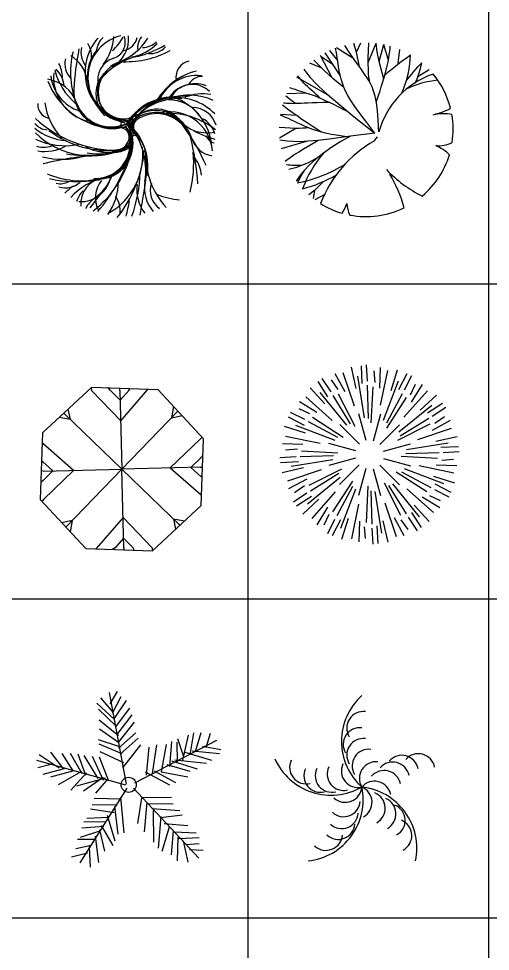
# Model space of a CAD drawing. Header units: inches. Extents: x 7658 to 73799, y 48 to 40262.
# Drawn here: x 36546 to 40653, y 25311 to 33433 of the extents above; entities that cross this region are included whole.
import ezdxf

# ---------------------------------------------------------------- set-up
doc = ezdxf.new("R2010")
doc.units = ezdxf.units.IN
doc.layers.add('www.cad-blocks.net', color=7, linetype='Continuous')

# ---------------------------------------------------------------- blocks, each defined once
blk = doc.blocks.new('A$C516926BB')
for p, q in [((27.1553, 38.5194), (27.1553, 0)), ((29.249, 38.5194), (29.249, 0)), ((0, 30.4302), (62.4121, 30.4302)), ((0, 27.6876), (62.4121, 27.6876)), ((0, 24.9084), (62.4121, 24.9084))]:
    blk.add_line(p, q)
blk = doc.blocks.new('A$C2DE82054')
at = {"color": 0}
for centre, major_axis, start_param, end_param in [((0.8884, 1.2633), (0.4519, 0), 2.423966, 4.478141), ((0.8359, 1.2177), (-0.3738, 0), -1.332422, 1.526435), ((0.7061, 1.4383), (-0.1199, 0.1199), -0.063252, 0.668278), ((0.2662, 1.5934), (0.2973, 0.2973), 4.821451, 5.455988), ((0.5427, 1.551), (-0.1932, 0.1932), 2.844432, 4.036739), ((0.3809, 1.7791), (-0.311, 0.311), 3.091742, 3.433269), ((0.6415, 1.5254), (-0.1032, 0.1032), 2.667691, 4.280022), ((0.5628, 1.8155), (-0.3477, 0.3477), 2.719247, 3.38173), ((0.7437, 1.6019), (0.1073, 0.1073), 4.123027, 5.25641), ((1.034, 1.481), (-0.0988, 0.0988), 0.088274, 0.949558), ((2.9449, 0.9545), (-1.8469, 1.8469), 0.587372, 0.723787), ((0.6036, 1.4402), (0.1433, 0.1433), 2.165728, 2.991213), ((0.818, 1.2284), (0.2558, 0.2558), 1.649661, 2.644315), ((0.2662, 1.3967), (0.1608, 0.1608), 5.362408, 6.04156), ((0.7632, 1.8146), (0.3011, 0.3011), 4.120241, 4.715316), ((0.6703, 2.295), (0.6506, 0.6506), 4.16931, 4.452382), ((0.9249, 1.6813), (-0.1436, 0.1436), 2.41665, 3.084679), ((1.0063, 1.6042), (0.1256, 0.1256), 3.825852, 4.752619), ((0.4362, 1.3369), (0.1242, 0.1242), 2.100082, 3.184901), ((1.0516, 1.2608), (0.5243, 0.5243), 2.108221, 2.756186), ((0.1584, 1.1489), (0.2125, 0.2125), 5.641906, 6.530507), ((0.7478, 1.1953), (0.142, 0.142), 1.096895, 2.604148), ((1.0355, 0.8176), (-0.4256, 0.4256), -0.543079, 0.102868), ((0.7942, 2.158), (0.5675, 0.5675), 3.894553, 4.425382), ((-0.0835, 1.2018), (0.2295, 0.2295), 5.546704, 5.939254), ((0.8396, 1.0868), (0.2035, 0.2035), 1.148451, 2.746981), ((1.3739, 1.2181), (-0.1035, 0.1035), -0.563432, 0.928809), ((0.5006, 1.2731), (0.2577, 0.2577), 2.466413, 3.616504), ((0.5575, 1.2212), (0.2796, 0.2796), 2.261407, 3.666718), ((0.7143, 1.4153), (0.3931, 0.3931), 2.594286, 3.22026), ((0.0191, 1.117), (-0.1688, 0.1688), 4.048862, 4.733138), ((0.7708, 1.0787), (-0.1703, 0.1703), -0.160319, 2.783437), ((1.5604, 0.7055), (0.4174, 0.4174), 1.250699, 1.848329), ((1.527, 0.758), (0.3744, 0.3744), 1.011638, 1.886374), ((1.4117, 0.8736), (-0.2555, 0.2555), -0.889331, 0.373897), ((1.4625, 1.0814), (-0.1036, 0.1036), -0.764603, 0.249169), ((0.068, 0.8914), (0.2221, 0.2221), 5.842919, 6.925899), ((0.7123, 1.4178), (0.4543, 0.4543), 2.723711, 3.774227), ((0.9959, 1.2705), (-0.3859, 0.3859), 0.929517, 1.569297), ((0.7733, 1.0866), (-0.1615, 0.1615), 0.279486, 2.675512), ((1.3943, 0.8917), (0.1922, 0.1922), 0.42492, 1.807513), ((1.3718, 0.9472), (-0.1484, 0.1484), 4.707507, 6.618071), ((0.6531, 1.0959), (0.2232, 0.2232), 2.294583, 4.425338), ((0.8283, 1.202), (-0.2606, 0.2606), 1.168633, 2.304112), ((1.2159, 0.5559), (-0.3491, 0.3491), -0.843037, 0.260708), ((1.2224, 0.5618), (-0.4831, 0), 3.918362, 5.759853), ((1.3156, 0.2372), (0.578, 0.578), 0.747155, 1.143184), ((1.3438, 0.5729), (0.3474, 0.3474), 0.348687, 1.141145), ((1.4606, 0.6853), (0.2761, 0.2761), 0.603768, 1.193128), ((0.1445, 0.981), (-0.0844, 0.0844), 0.688757, 2.130942), ((0.6102, 1.0613), (0.3726, 0.3726), 2.477283, 3.136265), ((0.6745, 1.1123), (0.2403, 0.2403), 2.732431, 4.317974), ((0.6622, 1.105), (0.2244, 0.2244), 2.701326, 4.372078), ((0.7578, 1.0531), (0.1409, 0.1409), 2.746981, 4.625184), ((1.2122, 0.5393), (-0.3507, 0.3507), -0.484397, 0.199735), ((1.2507, 0.529), (-0.3573, 0.3573), -0.843918, 0.199694), ((1.2394, 0.588), (-0.3224, 0.3224), -0.751483, 0.306503), ((1.1649, 0.6925), (-0.2339, 0.2339), 4.548664, 5.505308), ((1.0481, 0.578), (0.3495, 0.3495), 5.560231, 6.726974), ((1.0549, 0.5855), (0.232, 0.232), 5.807902, 7.892309), ((1.0595, 0.682), (-0.1838, 0.1838), -1.549132, 0.344234), ((1.0596, 0.5992), (-0.2151, 0.2151), 4.554282, 6.355401), ((1.0503, 0.6151), (-0.2234, 0.2234), 4.168686, 6.103034), ((1.1762, 0.5475), (0.2628, 0.2628), 5.580467, 7.386393), ((1.1636, 0.2524), (0.462, 0.462), 0.109972, 0.81065), ((1.8166, 1.561), (-0.6471, 0.6471), 1.583614, 2.079967), ((1.3717, 0.7423), (0.1516, 0.1516), 5.78592, 7.065112), ((0.116, 0.9094), (0.1042, 0.1042), 3.020258, 3.86944), ((0.7238, 1.6547), (-1.0717, 0), 0.835886, 1.545317), ((0.5382, 0.6547), (-0.2227, 0.2227), 2.584178, 4.493371), ((0.7195, 0.8212), (-0.0241, 0.0241), 2.582286, 5.725689), ((0.4894, 0.4416), (-0.35, 0.35), 3.768014, 4.808973), ((0.358, 0.4109), (0.4297, 0.4297), 5.334397, 6.244588), ((0.9695, 0.7783), (0.0871, 0.0871), 1.792082, 2.836946), ((0.9407, 0.7891), (0.0586, 0.0586), 1.015993, 3.431056), ((1.3519, 0.6626), (0.1586, 0.1586), 5.786514, 6.568771), ((0.2861, 1.1038), (0.3068, 0.3068), 3.206928, 3.893175), ((0.4937, 1.2291), (0.6937, 0), 3.930866, 5.192686), ((0.6253, 1.4043), (-0.5793, 0.5793), 1.695993, 2.499755), ((0.5245, 0.6435), (-0.2164, 0.2164), 2.31566, 4.456685), ((0.5465, 0.6408), (-0.2183, 0.2183), 2.410488, 4.480978), ((0.5404, 0.6347), (0.2093, 0.2093), 4.091619, 6.075603), ((0.5279, 0.6548), (-0.2264, 0.2264), 2.697138, 4.391244), ((0.7861, -1.1418), (1.361, 1.361), 0.778746, 0.858632), ((0.7102, 0.6984), (0.0869, 0.0869), 3.465616, 6.199531), ((0.6995, 0.7049), (-0.0861, 0.0861), 2.330715, 4.676882), ((0.7437, 0.7014), (0.0545, 0.0545), 5.691924, 7.216769), ((0.6162, 0.4823), (-0.2545, 0.2545), 3.794967, 4.915166), ((-0.0254, -0.1874), (1.1627, 1.1627), 5.896047, 6.125079), ((1.5032, 1.1315), (0.2792, 0.2792), 3.603068, 4.089251), ((0.2648, 1.2483), (-0.4415, 0.4415), 1.927229, 2.540042), ((0.8709, 0.6763), (-0.025, 0.025), 4.699867, 8.17885), ((-0.8506, 0.1465), (1.6077, 1.6077), 5.561662, 5.739482), ((1.574, 0.7518), (-0.1535, 0.1535), 1.095513, 2.20537), ((1.5816, 0.7453), (-0.069, 0.069), 1.143265, 2.152765), ((0.0767, 0.8571), (0.1738, 0.1738), 3.674941, 4.312057), ((0.0837, 0.9644), (-0.2762, 0.2762), 2.206809, 2.842475), ((0.4375, 1.6324), (0.772, 0.772), 3.778973, 4.254364), ((0.6271, 0.9261), (0.2541, 0.2541), 3.380728, 4.525826), ((0.5535, 1.0063), (0.3212, 0.3212), 3.710046, 4.538379), ((-0.0474, 0.779), (-0.6441, 0.6441), 3.010578, 3.698906), ((0.6664, 0.8735), (0.219, 0.219), 3.570217, 4.405951), ((0.3466, 0.5512), (0.4199, 0.4199), 4.463927, 5.603629), ((0.7455, 0.6871), (0.0764, 0.0764), 3.508263, 4.988678), ((-0.133, 0.6834), (0.7711, 0.7711), 4.820596, 5.401158), ((0.2363, 1.1982), (-0.4896, 0.4896), 2.10858, 2.632353), ((0.7344, -2.1434), (1.9034, 1.9034), 0.852832, 1.034164), ((-0.5752, 1.0166), (-1.0473, 1.0473), 3.216936, 3.604652), ((1.6585, 0.5532), (0.492, 0.492), 2.342429, 3.090452), ((0.3875, 0.4659), (-0.7038, 0.7038), 3.677367, 4.029688), ((1.1632, 0.3469), (-0.2028, 0.2028), 4.001866, 4.538737), ((0.4467, 0.8084), (-0.3475, 0.3475), 2.20743, 3.125631), ((-3.6763, 0.9133), (-3.3085, 3.3085), 3.734997, 3.824566), ((0.4267, 1.1659), (0.6007, 0.6007), 3.54187, 4.088531), ((0.3413, 1.2027), (0.6299, 0.6299), 3.685276, 4.143413), ((0.7402, -0.216), (-0.4094, 0.4094), -0.557415, 0.046262), ((0.4039, 0.3971), (0.1836, 0.1836), 3.850715, 5.347343), ((0.6262, 0.1181), (0.1611, 0.1611), 0.950026, 2.448086), ((0.2948, 0.4939), (-0.2806, 0.2806), 2.966949, 3.56407), ((-0.3304, 0.4284), (-0.8821, 0.8821), 3.585186, 3.899385), ((0.2202, 0.4548), (-0.1146, 0.1146), 2.133128, 2.850074), ((0.2669, 0.4451), (-0.1329, 0.1329), 2.048295, 3.101049), ((0.5119, -0.0105), (-0.236, 0.236), -0.219097, 0.064661), ((0.7801, 0.1708), (-0.1782, 0.1782), 0.140634, 1.234533), ((0.2623, 0.3036), (0.3287, 0.3287), 4.856905, 5.516146), ((1.212, 0.2376), (-0.2296, 0.2296), 0.634032, 1.455875), ((1.2768, 0.2595), (-0.2287, 0.2287), 0.622008, 1.48507), ((1.1958, 0.2343), (0.1359, 0.1359), 2.025514, 3.316923), ((0.5506, 0.087), (-0.1371, 0.1371), -0.045656, 0.518549), ((0.6754, -0.0499), (0.1888, 0.1888), 1.396153, 1.862055), ((-0.9162, 1.2068), (-1.2686, 1.2686), 3.249246, 3.330856), ((0.5244, 0.0547), (0.1552, 0.1552), 5.38827, 6.12896), ((1.3157, 0.824), (-0.4758, 0.4758), 1.974683, 2.272997), ((-1.1514, 0.5296), (-1.4236, 1.4236), 3.666081, 3.733907)]:
    blk.add_ellipse(centre, major_axis=major_axis, ratio=1, start_param=start_param, end_param=end_param, dxfattribs=at)
blk = doc.blocks.new('A$C3F7C2D30')
at = {"color": 0, "linetype": 'ByBlock'}
for p, q in [((0.6485, 1.3747), (0.4979, 1.4686)), ((0.6735, 1.4313), (0.6484, 1.5065)), ((0.6735, 1.4313), (0.7113, 1.5129)), ((0.7744, 1.3429), (0.8449, 1.5092)), ((0.8525, 1.436), (0.8449, 1.5092)), ((0.8707, 1.3512), (0.9109, 1.4985)), ((0.9201, 1.4654), (0.9109, 1.4985)), ((0.9501, 1.361), (0.9201, 1.4654)), ((0.4623, 1.2069), (0.3592, 1.4014)), ((0.468, 1.3233), (0.3648, 1.391)), ((0.5326, 1.2256), (0.4007, 1.4253)), ((0.509, 1.3584), (0.4416, 1.4455)), ((0.6985, 1.3037), (0.6735, 1.4313)), ((0.8707, 1.3512), (0.8525, 1.436)), ((1.0351, 1.3354), (1.0488, 1.4557)), ((1.1414, 1.3685), (1.1443, 1.4077)), ((0.3648, 1.2952), (0.2676, 1.3349)), ((0.9099, 1.1962), (0.8707, 1.3512)), ((1.1323, 1.2875), (1.138, 1.3293)), ((1.138, 1.3293), (1.1414, 1.3685)), ((1.2304, 1.2885), (1.2417, 1.3387)), ((0.1657, 1.221), (0.1623, 1.2259)), ((0.1702, 1.2148), (0.1657, 1.221)), ((1.1075, 1.1848), (1.1227, 1.2402)), ((1.1227, 1.2402), (1.1323, 1.2875)), ((1.1996, 1.2005), (1.216, 1.2423)), ((1.3068, 1.2776), (1.2056, 1.2157)), ((1.216, 1.2423), (1.2304, 1.2885)), ((0.4393, 1.0482), (0.1528, 1.2135)), ((0.176, 1.2072), (0.1702, 1.2148)), ((0.1832, 1.1982), (0.176, 1.2072)), ((0.1921, 1.1878), (0.1832, 1.1982)), ((0.2026, 1.1759), (0.1921, 1.1878)), ((0.2152, 1.1626), (0.2026, 1.1759)), ((0.2298, 1.1478), (0.2152, 1.1626)), ((0.2465, 1.1315), (0.2298, 1.1478)), ((1.0848, 1.1186), (1.1075, 1.1848)), ((1.1822, 1.1631), (1.1996, 1.2005)), ((0.2304, 1.0735), (0.0669, 1.0688)), ((0.2648, 1.1143), (0.2465, 1.1315)), ((0.284, 1.0967), (0.2648, 1.1143)), ((0.3032, 1.0793), (0.284, 1.0967)), ((0.3219, 1.0626), (0.3032, 1.0793)), ((0.3394, 1.0472), (0.3219, 1.0626)), ((1.0674, 1.0749), (1.0848, 1.1186)), ((0.1393, 0.9834), (0.0586, 1.0498)), ((0.3548, 1.0336), (0.3394, 1.0472)), ((0.3604, 1.0287), (0.3548, 1.0336)), ((0.072, 0.9366), (0.03, 0.969)), ((0.1137, 0.9058), (0.072, 0.9366)), ((0.1555, 0.876), (0.1137, 0.9058)), ((0.1502, 0.8797), (0.0112, 0.8883)), ((0.1981, 0.8465), (0.1555, 0.876)), ((0.242, 0.8169), (0.1981, 0.8465)), ((0.2877, 0.7866), (0.242, 0.8169)), ((0.1437, 0.7682), (0.0033, 0.6843)), ((0.3358, 0.755), (0.2877, 0.7866)), ((0.364, 0.7365), (0.3358, 0.755)), ((0.236, 0.6547), (0.0182, 0.5911)), ((0.5357, 0.6529), (0.4573, 0.6039)), ((0.6203, 0.6992), (0.5357, 0.6529)), ((0.4573, 0.6039), (0.3857, 0.5532)), ((0.3213, 0.5018), (0.2648, 0.4507)), ((0.3857, 0.5532), (0.3213, 0.5018)), ((0.2648, 0.4507), (0.2165, 0.4008)), ((0.1769, 0.3533), (0.1466, 0.309)), ((0.2165, 0.4008), (0.1769, 0.3533)), ((0.3867, 0.3065), (0.3072, 0.2268)), ((0.3072, 0.2268), (0.2573, 0.1882)), ((0.3072, 0.2268), (0.2961, 0.1563)), ((0.3927, 0.1899), (0.3095, 0.1464))]:
    blk.add_line(p, q, dxfattribs=at)
for points in [[(0.8323, 0.7274), (0.7614, 0.8185), (0.7042, 0.8944), (0.6588, 0.9573), (0.6235, 1.0097), (0.5967, 1.0539), (0.5766, 1.0924), (0.5615, 1.1275), (0.5496, 1.1615), (0.5396, 1.1964), (0.5309, 1.2325), (0.5232, 1.2696), (0.5163, 1.3077), (0.5098, 1.3465), (0.5036, 1.3859), (0.4973, 1.4257), (0.4907, 1.466)], [(0.868, 0.7375), (0.8626, 0.8387), (0.855, 0.9227), (0.8455, 0.9915), (0.8345, 1.0474), (0.8222, 1.0924), (0.8088, 1.129), (0.7947, 1.1591), (0.7802, 1.1849), (0.7653, 1.2087), (0.7492, 1.2325), (0.7309, 1.2584), (0.7094, 1.2884), (0.6836, 1.3246), (0.6525, 1.369), (0.615, 1.4238), (0.5701, 1.4909)], [(0.787, 1.1728), (0.7846, 1.1892), (0.7815, 1.2131), (0.7785, 1.2444), (0.7759, 1.2832), (0.7744, 1.3295), (0.7744, 1.3834), (0.7766, 1.4448), (0.7814, 1.5139)], [(0.8443, 0.9979), (0.8501, 1.0141), (0.8579, 1.0363), (0.8673, 1.0633), (0.8778, 1.0944), (0.889, 1.1286), (0.9005, 1.1648), (0.9117, 1.2023), (0.9223, 1.24), (0.9319, 1.277), (0.9403, 1.313), (0.9476, 1.3475), (0.9537, 1.3802), (0.9586, 1.4107), (0.9622, 1.4386), (0.9645, 1.4635), (0.9655, 1.485)], [(0.9213, 1.2365), (0.9301, 1.244), (0.9461, 1.2577), (0.9686, 1.2764), (0.9966, 1.2991), (1.0291, 1.3246), (1.0651, 1.352), (1.1039, 1.38), (1.1443, 1.4077)], [(0.5627, 1.1245), (0.5481, 1.1358), (0.527, 1.1524), (0.5002, 1.1744), (0.4682, 1.2016), (0.4317, 1.2341), (0.3915, 1.2718), (0.348, 1.3146), (0.3021, 1.3625)], [(1.1062, 1.181), (1.1203, 1.1985), (1.1366, 1.2188), (1.1545, 1.2407), (1.1733, 1.2632), (1.1921, 1.2853), (1.2102, 1.3059), (1.227, 1.3241), (1.2417, 1.3387)], [(0.2131, 1.2839), (0.2193, 1.2739), (0.2365, 1.2505), (0.2695, 1.2118), (0.3228, 1.1562), (0.4011, 1.0818), (0.509, 0.9867), (0.6512, 0.8692), (0.8323, 0.7274)], [(0.5978, 0.9133), (0.584, 0.9204), (0.5634, 0.9309), (0.5374, 0.9441), (0.5076, 0.959), (0.4754, 0.975), (0.4425, 0.9911), (0.4102, 1.0065), (0.3801, 1.0203), (0.3533, 1.0321), (0.3296, 1.0419), (0.3083, 1.0501), (0.2889, 1.0571), (0.2707, 1.0631), (0.2532, 1.0687), (0.2356, 1.0742), (0.2175, 1.0799), (0.1983, 1.086), (0.1787, 1.0925), (0.1594, 1.099), (0.1411, 1.1053), (0.1247, 1.1109), (0.1107, 1.1158), (0.1, 1.1195), (0.0934, 1.1219)], [(0.4418, 0.9934), (0.3823, 0.9926), (0.3311, 0.9914), (0.2873, 0.9899), (0.2499, 0.9883), (0.218, 0.9868), (0.1906, 0.9854), (0.1667, 0.9842), (0.1454, 0.9835), (0.1259, 0.9832), (0.1081, 0.9834), (0.0918, 0.9839), (0.0773, 0.9847), (0.0644, 0.9856), (0.0532, 0.9866), (0.0437, 0.9876), (0.036, 0.9885)], [(0.5853, 0.6944), (0.5159, 0.7047), (0.4558, 0.7154), (0.4037, 0.7265), (0.3583, 0.7379), (0.3185, 0.7497), (0.283, 0.7619), (0.2505, 0.7744), (0.2199, 0.7874), (0.19, 0.8007), (0.1609, 0.8141), (0.1327, 0.8274), (0.1056, 0.8404), (0.0796, 0.8527), (0.055, 0.8642), (0.0319, 0.8745), (0.0104, 0.8835)], [(0.2561, 0.7723), (0.2478, 0.7716), (0.2307, 0.7704), (0.2058, 0.7692), (0.1741, 0.7683), (0.1366, 0.7682), (0.0945, 0.7691), (0.0486, 0.7717), (0, 0.7761)], [(0.8323, 0.7274), (0.6203, 0.6992), (0.4588, 0.6782), (0.338, 0.6639), (0.2482, 0.6553), (0.1797, 0.6519), (0.1229, 0.6529), (0.068, 0.6575), (0.0054, 0.6651)], [(0.338, 0.6613), (0.2658, 0.6187), (0.2107, 0.5861), (0.1694, 0.5613), (0.1385, 0.5422), (0.1147, 0.5266), (0.0946, 0.5125), (0.0749, 0.4977), (0.0523, 0.4801)]]:
    blk.add_lwpolyline(points, dxfattribs=at)
for centre, major_axis, start_param, end_param in [((1.5784, 0.5452), (0.5204, 0.5204), 1.116601, 2.091857), ((0.7569, 0.7571), (-0.5354, 0.5354), 4.175171, 4.620614), ((1.448, 0.4197), (0.5445, 0.5445), 0.873335, 1.245668), ((1.22, 1.4377), (-0.3987, 0.3987), 2.57038, 2.857233), ((1.4243, 0.3807), (0.3637, 0.3637), 0.632891, 0.917355), ((0.7569, 0.7571), (0.5354, 0.5354), 5.348592, 5.673003), ((1.3682, -0.2781), (-0.7651, 0.7651), -0.264574, 0.415742), ((-0.0944, 1.3633), (0.821, 0.821), 4.847571, 4.884316), ((1.3874, 0.8855), (0.1898, 0.1898), 3.834848, 4.383214), ((1.2182, 0.274), (0.264, 0.264), 0.001684, 0.388003), ((-0.1199, 1.2644), (-0.6197, 0.6197), 2.589896, 2.921212), ((1.1282, -0.0905), (0.6949, 0.6949), 1.641921, 2.012205), ((0.7569, 0.7571), (-0.5354, 0.5354), 3.057902, 3.634006), ((0.1751, 1.4596), (0.716, 0.716), 3.816489, 3.948513), ((-0.0871, 1.5217), (-0.8861, 0.8861), 2.553676, 2.912919), ((1.7172, 1.1431), (-0.759, 0.759), 1.536897, 1.901339), ((0.985, -0.0796), (-0.6409, 0.6409), 0.226694, 0.361776), ((-0.0944, 1.3633), (-0.821, 0.821), 2.615234, 2.891315), ((-0.0149, -0.2268), (-0.8095, 0.8095), 4.195274, 4.475832), ((0.7569, 0.7571), (-0.5354, 0.5354), 1.803341, 2.077539), ((0.3267, 0.1826), (-0.1907, 0.1907), 3.322193, 3.669603), ((0.8515, 0.1312), (0.187, 0.187), 2.421615, 2.817632), ((0.7569, 0.7571), (0.5354, 0.5354), 3.738045, 4.381003)]:
    blk.add_ellipse(centre, major_axis=major_axis, ratio=1, start_param=start_param, end_param=end_param, dxfattribs=at)
blk = doc.blocks.new('A$C05854E19')
at = {"color": 0}
for p, q in [((0.4461, 1.4229), (0.0207, 1.0269)), ((1.0269, 1.4022), (0.4461, 1.4229)), ((0.4498, 1.3934), (0.4461, 1.4229)), ((0.7011, 1.1322), (0.4483, 1.395)), ((0.6127, 1.3971), (0.594, 1.4177)), ((0.6966, 1.3128), (0.6127, 1.3971)), ((0.6945, 1.3981), (0.6939, 1.4141)), ((0.6966, 1.3128), (0.7744, 1.3991)), ((0.7011, 1.1322), (0.9351, 1.4011)), ((0.7726, 1.3971), (0.7793, 1.411)), ((0.935, 1.401), (0.9371, 1.4054)), ((1.4229, 0.9768), (1.0269, 1.4022)), ((0.2632, 1.1448), (0.2438, 1.2346)), ((1.1448, 1.1598), (1.1623, 1.2568)), ((0.2632, 1.1448), (0.1661, 1.1623)), ((0.2063, 1.1997), (0.7115, 0.7115)), ((1.1997, 1.2166), (0.7115, 0.7115)), ((1.1448, 1.1598), (1.2346, 1.1791)), ((0.0207, 1.0269), (0, 0.4461)), ((1.395, 0.9747), (1.4093, 0.9915)), ((1.4022, 0.396), (1.4229, 0.9768)), ((0.0225, 0.9345), (0.0176, 0.9383)), ((0.2908, 0.7011), (0.0219, 0.9351)), ((1.1322, 0.7219), (1.395, 0.9747)), ((1.3931, 0.8063), (1.4177, 0.8296)), ((0.0253, 0.7731), (0.0121, 0.7845)), ((0.1102, 0.6966), (0.0239, 0.7744)), ((1.3128, 0.7264), (1.3971, 0.8103)), ((0.027, 0.6945), (0.0089, 0.6966)), ((0.1102, 0.6966), (0.0259, 0.6127)), ((0.2908, 0.7011), (0.0279, 0.4483)), ((0.2232, 0.2063), (0.7115, 0.7115)), ((1.2166, 0.2232), (0.7115, 0.7115)), ((1.1322, 0.7219), (1.4011, 0.4878)), ((1.3128, 0.7264), (1.3991, 0.6486)), ((1.3963, 0.7284), (1.4141, 0.7287)), ((1.3978, 0.6498), (1.4109, 0.6398)), ((0.0259, 0.6127), (0.0053, 0.5955)), ((1.3987, 0.4899), (1.4053, 0.4841)), ((0, 0.4461), (0.396, 0.0207)), ((0.0312, 0.4514), (0.0155, 0.4295)), ((0.9768, 0), (1.4022, 0.396)), ((0.2782, 0.2632), (0.1883, 0.2438)), ((0.2782, 0.2632), (0.2607, 0.1661)), ((0.7219, 0.2908), (0.4878, 0.0219)), ((0.7219, 0.2908), (0.9747, 0.0279)), ((1.1598, 0.2782), (1.1791, 0.1883)), ((1.1598, 0.2782), (1.2568, 0.2607)), ((0.7264, 0.1102), (0.6486, 0.0239)), ((0.7264, 0.1102), (0.8103, 0.0259)), ((0.396, 0.0207), (0.9768, 0)), ((0.6501, 0.0255), (0.6305, 0.0124)), ((0.7285, 0.0252), (0.7285, 0.0089)), ((0.8095, 0.0266), (0.8156, 0.0058)), ((0.9717, 0.031), (0.9768, 0))]:
    blk.add_line(p, q, dxfattribs=at)
at = {"color": 0, "ltscale": 0.5}
for p in [(0.6945, 1.3981), (0.0249, 0.6945), (1.3981, 0.7285), (0.7285, 0.0249)]:
    blk.add_line(p, (0.7115, 0.7115), dxfattribs=at)
blk = doc.blocks.new('A$C01EB01CC')
at = {"color": 0}
for p, q in [((0.6649, 1.3575), (0.6225, 1.5435)), ((0.7172, 1.4002), (0.7107, 1.5557)), ((0.7629, 1.4216), (0.7532, 1.5618)), ((0.5669, 1.327), (0.482, 1.4856)), ((0.6486, 1.202), (0.5506, 1.4947)), ((0.7368, 1.1014), (0.6781, 1.4642)), ((0.8284, 1.4087), (0.8202, 1.512)), ((0.8687, 1.3608), (0.8744, 1.5406)), ((0.8769, 1.2118), (0.9383, 1.5142)), ((0.9688, 1.3382), (1.025, 1.5206)), ((1.0354, 1.3491), (1.1075, 1.487)), ((1.0857, 1.3447), (1.1474, 1.471)), ((0.4161, 1.2854), (0.3327, 1.4168)), ((0.445, 1.3267), (0.3665, 1.4433)), ((0.5081, 1.3484), (0.4494, 1.4337)), ((0.7716, 1.0951), (0.7629, 1.385)), ((0.903, 1.0805), (1.0335, 1.4241)), ((1.136, 1.3008), (1.1805, 1.3944)), ((1.1469, 1.2393), (1.2417, 1.3921)), ((0.3922, 1.2223), (0.2624, 1.3622)), ((0.5825, 1.0364), (0.3502, 1.3213)), ((0.6554, 1.0267), (0.5114, 1.3087)), ((0.7951, 1.0565), (0.8114, 1.3728)), ((0.9299, 1.0576), (1.0674, 1.313)), ((1.0794, 1.106), (1.2839, 1.3372)), ((0.3225, 1.1469), (0.1697, 1.2417)), ((0.4558, 1.0794), (0.2246, 1.2839)), ((0.6157, 1.0483), (0.4633, 1.295)), ((0.931, 1.0124), (1.1033, 1.2782)), ((1.2223, 1.1696), (1.3622, 1.2994)), ((1.2854, 1.1457), (1.4168, 1.2291)), ((0.2171, 1.0857), (0.0908, 1.1474)), ((0.261, 1.136), (0.1674, 1.1805)), ((1.0364, 0.9793), (1.3213, 1.2116)), ((1.3267, 1.1168), (1.4433, 1.1953)), ((0.2127, 1.0354), (0.0748, 1.1075)), ((0.5042, 0.9299), (0.2488, 1.0674)), ((0.5494, 0.931), (0.2836, 1.1033)), ((0.7499, 0.9032), (0.6873, 1.137)), ((0.8152, 0.9023), (0.8778, 1.1361)), ((1.0483, 0.9461), (1.295, 1.0985)), ((1.327, 0.9949), (1.4856, 1.0798)), ((1.3484, 1.0537), (1.4337, 1.1124)), ((0.2236, 0.9688), (0.0412, 1.025)), ((0.4813, 0.903), (0.1377, 1.0335)), ((0.6929, 0.8713), (0.5218, 1.0424)), ((0.8713, 0.8689), (1.0424, 1.04)), ((1.0267, 0.9064), (1.3087, 1.0504)), ((1.202, 0.9132), (1.4947, 1.0112)), ((0.35, 0.8769), (0.0476, 0.9383)), ((1.3575, 0.8969), (1.5435, 0.9393)), ((0.201, 0.8687), (0.0212, 0.8744)), ((0.1531, 0.8284), (0.0498, 0.8202)), ((0.6595, 0.8152), (0.4257, 0.8778)), ((0.9032, 0.8119), (1.137, 0.8745)), ((1.1014, 0.825), (1.4642, 0.8837)), ((1.4002, 0.8446), (1.5557, 0.8511)), ((0.1402, 0.7629), (0, 0.7532)), ((0.4604, 0.7368), (0.0976, 0.6781)), ((0.4667, 0.7716), (0.1768, 0.7629)), ((0.5053, 0.7951), (0.189, 0.8114)), ((0.6586, 0.7499), (0.4248, 0.6873)), ((0.9023, 0.7466), (1.1361, 0.684)), ((1.0565, 0.7667), (1.3728, 0.7504)), ((1.0951, 0.7902), (1.385, 0.7989)), ((1.4087, 0.7334), (1.512, 0.7416)), ((1.4216, 0.7989), (1.5618, 0.8086)), ((0.1616, 0.7172), (0.0061, 0.7107)), ((0.2043, 0.6649), (0.0183, 0.6225)), ((0.5351, 0.6554), (0.2531, 0.5114)), ((0.6905, 0.6929), (0.5194, 0.5218)), ((0.7466, 0.6595), (0.684, 0.4257)), ((0.8119, 0.6586), (0.8745, 0.4248)), ((0.8689, 0.6905), (1.04, 0.5194)), ((1.0805, 0.6588), (1.4241, 0.5283)), ((1.2118, 0.6849), (1.5142, 0.6235)), ((1.3608, 0.6931), (1.5406, 0.6874)), ((0.3598, 0.6486), (0.0671, 0.5506)), ((0.5254, 0.5825), (0.2405, 0.3502)), ((0.5135, 0.6157), (0.2668, 0.4633)), ((1.0124, 0.6308), (1.2782, 0.4585)), ((1.0576, 0.6319), (1.313, 0.4944)), ((1.3382, 0.593), (1.5206, 0.5368)), ((0.2348, 0.5669), (0.0762, 0.482)), ((0.2134, 0.5081), (0.1281, 0.4494)), ((0.6308, 0.5494), (0.4585, 0.2836)), ((0.6319, 0.5042), (0.4944, 0.2488)), ((0.7667, 0.5053), (0.7504, 0.189)), ((0.9064, 0.5351), (1.0504, 0.2531)), ((0.9461, 0.5135), (1.0985, 0.2668)), ((0.9793, 0.5254), (1.2116, 0.2405)), ((1.3491, 0.5264), (1.487, 0.4543)), ((0.2351, 0.445), (0.1185, 0.3665)), ((0.2764, 0.4161), (0.145, 0.3327)), ((0.4824, 0.4558), (0.2779, 0.2246)), ((0.6588, 0.4813), (0.5283, 0.1377)), ((0.7902, 0.4667), (0.7989, 0.1768)), ((0.825, 0.4604), (0.8837, 0.0976)), ((1.106, 0.4824), (1.3372, 0.2779)), ((1.2393, 0.4149), (1.3921, 0.3201)), ((1.3008, 0.4258), (1.3944, 0.3813)), ((1.3447, 0.4761), (1.471, 0.4144)), ((0.3395, 0.3922), (0.1996, 0.2624)), ((0.6849, 0.35), (0.6235, 0.0476)), ((0.9132, 0.3598), (1.0112, 0.0671)), ((1.1696, 0.3395), (1.2994, 0.1996)), ((0.4149, 0.3225), (0.3201, 0.1697)), ((0.4258, 0.261), (0.3813, 0.1674)), ((1.1457, 0.2764), (1.2291, 0.145)), ((0.4761, 0.2171), (0.4144, 0.0908)), ((0.5264, 0.2127), (0.4543, 0.0748)), ((0.593, 0.2236), (0.5368, 0.0412)), ((0.6931, 0.201), (0.6874, 0.0212)), ((0.8969, 0.2043), (0.9393, 0.0183)), ((0.9949, 0.2348), (1.0798, 0.0762)), ((1.0537, 0.2134), (1.1124, 0.1281)), ((1.1168, 0.2351), (1.1953, 0.1185)), ((0.7334, 0.1531), (0.7416, 0.0498)), ((0.7989, 0.1402), (0.8086, 0)), ((0.8446, 0.1616), (0.8511, 0.0061))]:
    blk.add_line(p, q, dxfattribs=at)
blk = doc.blocks.new('A$C2E496CEE')
at = {"color": 0}
for p, q in [((0.5532, 1.4743), (0.6602, 1.3507)), ((0.7804, 0.7209), (0.6317, 1.5214)), ((0.6975, 1.5288), (0.633, 1.4227)), ((0.731, 1.4832), (0.6538, 1.3375)), ((0.5208, 1.4279), (0.6743, 1.2852)), ((0.7776, 1.4509), (0.6676, 1.2917)), ((0.8048, 1.3855), (0.6817, 1.2195)), ((0.5347, 1.3754), (0.6882, 1.2261)), ((0.8253, 1.3266), (0.6957, 1.1539)), ((0.5425, 1.2835), (0.709, 1.1475)), ((0.8459, 1.2611), (0.7032, 1.0816)), ((0.5435, 1.2046), (0.7097, 1.0883)), ((0.8603, 1.1692), (0.7104, 1.0357)), ((1.3153, 1.1487), (1.2654, 0.931)), ((1.3612, 1.169), (1.3307, 0.9779)), ((1.4271, 1.1699), (1.3765, 1.0048)), ((1.5063, 1.1643), (1.4683, 1.0388)), ((0.5315, 1.1123), (0.7168, 1.0489)), ((0.5386, 1.073), (0.7374, 0.99)), ((0.8807, 1.1234), (0.7243, 0.9833)), ((0.9012, 1.0645), (0.7456, 0.8652)), ((0.8527, 0.735), (1.5663, 1.1059)), ((1.0396, 1.0662), (1.0032, 0.8158)), ((1.1252, 1.0673), (1.0821, 0.83)), ((1.171, 1.0942), (1.154, 0.877)), ((1.2172, 1.0882), (1.2194, 0.9173)), ((1.2234, 1.1212), (1.2715, 0.9706)), ((0.0191, 0.9808), (0.1919, 0.8646)), ((0.1177, 1.0018), (0.2317, 0.852)), ((0.2167, 0.9899), (0.3109, 0.8398)), ((0.2892, 0.9908), (0.3903, 0.8146)), ((0.3552, 0.9851), (0.4234, 0.8018)), ((0.546, 1.0073), (0.7516, 0.9113)), ((0.9739, 1.0457), (0.9507, 0.802)), ((1.5225, 0.9277), (1.2909, 0.9971)), ((1.5876, 0.9878), (1.35, 1.011)), ((1.6004, 1.0208), (1.4418, 1.0517)), ((0.7739, 0.7142), (0, 0.9279)), ((0.0073, 0.8688), (0.119, 0.8966)), ((0.4081, 0.9726), (0.5293, 0.7703)), ((0.4806, 0.967), (0.5756, 0.7577)), ((0.54, 0.9612), (0.6218, 0.7518)), ((1.3982, 0.8538), (1.1732, 0.9233)), ((1.4767, 0.9008), (1.1995, 0.9302)), ((0.0542, 0.8102), (0.2382, 0.8586)), ((0.1205, 0.7848), (0.3241, 0.84)), ((0.1872, 0.7199), (0.3901, 0.8343)), ((0.2933, 0.6686), (0.4298, 0.8216)), ((1.1561, 0.7126), (0.9438, 0.8282)), ((1.2086, 0.733), (1.0228, 0.8358)), ((1.0821, 0.83), (1.3134, 0.7869)), ((1.3326, 0.8332), (1.1341, 0.8899)), ((0.3455, 0.7088), (0.5951, 0.7777)), ((0.4054, 0.6635), (0.5752, 0.784)), ((0.5111, 0.6451), (0.6215, 0.7715)), ((0.7808, 0.688), (0.3739, 0.0383)), ((0.8401, 0.6888), (1.4082, 0.0778)), ((0.4985, 0.5989), (0.7293, 0.5953)), ((0.7594, 0.2997), (0.7291, 0.6084)), ((0.877, 0.3801), (0.9137, 0.6042)), ((1.1707, 0.6075), (0.9203, 0.6043)), ((0.4668, 0.5064), (0.6715, 0.4762)), ((0.4794, 0.546), (0.697, 0.5423)), ((0.7069, 0.2859), (0.6774, 0.5289)), ((0.9372, 0.3086), (0.9603, 0.5654)), ((1.1846, 0.5485), (0.9605, 0.5522)), ((1.2447, 0.4901), (1.0006, 0.5067)), ((1.0175, 0.2175), (1.014, 0.4937)), ((0.4348, 0.4271), (0.6258, 0.4361)), ((0.6813, 0.2264), (0.6125, 0.4491)), ((1.0577, 0.1654), (1.0805, 0.442)), ((1.265, 0.4509), (1.0741, 0.4287)), ((0.3898, 0.341), (0.5807, 0.3566)), ((0.4089, 0.3939), (0.6, 0.3963)), ((0.662, 0.1867), (0.5609, 0.3629)), ((1.091, 0.1395), (1.1542, 0.3508)), ((1.3123, 0.3594), (1.1077, 0.3765)), ((0.3515, 0.2419), (0.5097, 0.2439)), ((0.3776, 0.2619), (0.5483, 0.3167)), ((0.5386, 0.0404), (0.5093, 0.2702)), ((0.5901, 0.1397), (0.5482, 0.3233)), ((1.1705, 0.1077), (1.1876, 0.3184)), ((1.3856, 0.2946), (1.1943, 0.3053)), ((1.2239, 0.0558), (1.2279, 0.2597)), ((1.4125, 0.2555), (1.2346, 0.2466)), ((0.3394, 0.1628), (0.4708, 0.1908)), ((0.4667, 0), (0.4578, 0.1775)), ((1.3163, 0.0438), (1.2744, 0.2274)), ((1.4131, 0.2029), (1.2946, 0.1948)), ((0.3007, 0.0899), (0.4387, 0.1246)), ((1.4468, 0.1441), (1.3281, 0.1492))]:
    blk.add_line(p, q, dxfattribs=at)
blk.add_ellipse((0.7983, 0.7165), major_axis=(0.0464, 0.0464), ratio=1, start_param=5.497787, end_param=11.780972, dxfattribs=at)
blk = doc.blocks.new('A$C1B1462D3')
at = {"color": 0}
for centre, major_axis, start_param, end_param in [((1.1169, 1.0418), (-0.5366, 0), -0.835425, 0.835426), ((0.7706, 1.157), (-0.1021, 0.1021), -0.907846, 1.335257), ((0.7393, 1.0163), (-0.1021, 0.1021), -0.907846, 1.335257), ((0.7706, 0.9225), (0.1021, 0.1021), 0.66295, 2.906053), ((0.8175, 0.8288), (-0.1021, 0.1021), -0.907846, 1.335257), ((1.1057, 0.7757), (-0.1021, 0.1021), 4.118702, 6.361806), ((1.2492, 0.7895), (-0.1021, 0.1021), 4.118702, 6.361806), ((0.4897, 1.1092), (0.5366, 0), 3.562804, 5.233655), ((0.2731, 0.8154), (-0.1021, 0.1021), 0.348791, 2.591894), ((0.5998, 0.7586), (-0.1021, 0.1021), 0.348791, 2.591894), ((0.7232, 0.7843), (-0.1021, 0.1021), 0.348791, 2.591894), ((0.8801, 0.7194), (-0.1021, 0.1021), -0.907846, 1.335257), ((1.0262, 0.717), (-0.1021, 0.1021), 4.118702, 6.361806), ((0.3972, 0.7422), (-0.1021, 0.1021), 0.348791, 2.591894), ((0.4961, 0.743), (-0.1021, 0.1021), 0.348791, 2.591894), ((0.9515, 0.6434), (0.1021, 0.1021), 5.689499, 7.932602), ((0.8668, 0.5501), (-0.1021, 0.1021), 4.118702, 6.361806), ((0.2318, 0.5335), (0.5366, 0), -1.463744, 0.207106), ((0.6129, 0.6552), (-0.1021, 0.1021), 1.605428, 3.848531), ((0.6996, 0.1103), (-0.5366, 0), 2.934486, 4.605337), ((0.7017, 0.5104), (-0.1021, 0.1021), 2.862066, 5.105168), ((0.8166, 0.4587), (-0.1021, 0.1021), 2.862066, 5.105168), ((0.5992, 0.5299), (0.1021, 0.1021), 3.176224, 5.419328), ((0.9097, 0.4104), (-0.1021, 0.1021), 2.862066, 5.105168), ((0.5821, 0.4264), (0.1021, 0.1021), 3.176224, 5.419328), ((0.9901, 0.3529), (-0.1021, 0.1021), 2.862066, 5.105168), ((1.0475, 0.2207), (-0.1021, 0.1021), 2.862066, 5.105168), ((0.5523, 0.3322), (-0.1021, 0.1021), 1.605428, 3.848531), ((0.4443, 0.2368), (0.1021, 0.1021), 3.176224, 5.419328)]:
    blk.add_ellipse(centre, major_axis=major_axis, ratio=1, start_param=start_param, end_param=end_param, dxfattribs=at)

msp = doc.modelspace()

# ---------------------------------------------------------------- block references
at = {"xscale": 1000, "yscale": 1000, "zscale": 1000}
for name, p in [('A$C2DE82054', (36687.5, 31703)), ('A$C3F7C2D30', (38814.6, 31709.8)), ('A$C01EB01CC', (38820.7, 28855.8)), ('A$C05854E19', (36733.8, 28798.6)), ('A$C2E496CEE', (36706.1, 26044.8)), ('A$C1B1462D3', (38776.6, 26098.2))]:
    msp.add_blockref(name, p, dxfattribs=at)
at = {"layer": 'www.cad-blocks.net', "color": 155, "true_color": 0x546d8e, "xscale": 1000, "yscale": 1000, "zscale": 1000}
msp.add_blockref('A$C516926BB', (11386.7, 694.4), dxfattribs=at)

doc.saveas('drawing.dxf')
